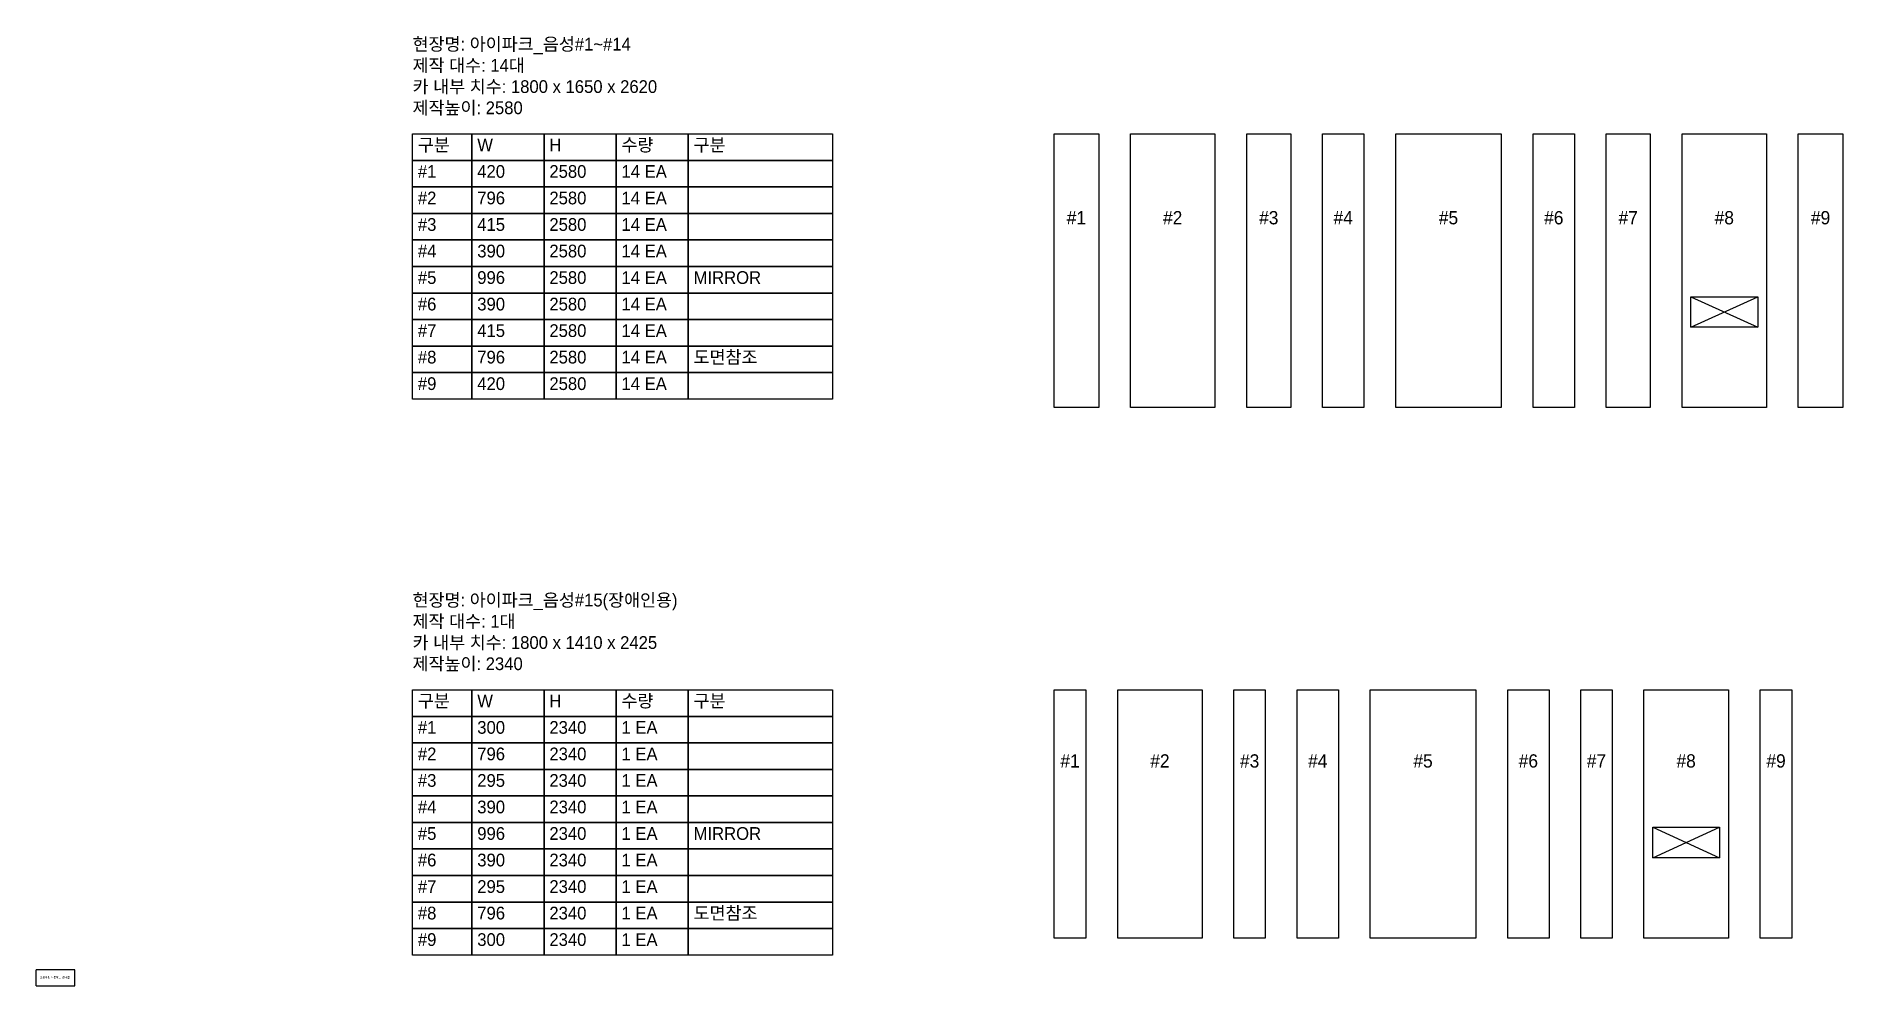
# Model space of a CAD drawing. Header units: millimetres. Extents: x -3500 to 13538, y 0 to 8951.
import ezdxf
from ezdxf.enums import TextEntityAlignment as Align

# ---------------------------------------------------------------- set-up
doc = ezdxf.new("R2010")
doc.units = ezdxf.units.MM
doc.layers.add('레이져', color=7, linetype='Continuous')
doc.styles.add('GHS', font='romans.shx', dxfattribs={"width": 0.9, "height": 35, "bigfont": 'ghs.shx'})
doc.styles.add('mydim1', font='gulim.ttc', dxfattribs={"width": 0.9})

msp = doc.modelspace()

# ---------------------------------------------------------------- linework, layer by layer
for p, q in [((50, 8030), (610, 8030)), ((50, 7780), (50, 8030)), ((610, 8030), (610, 7780)), ((610, 8030), (1290, 8030)), ((610, 7780), (610, 8030)), ((1290, 8030), (1290, 7780)), ((1290, 8030), (1970, 8030)), ((1290, 7780), (1290, 8030)), ((1970, 8030), (1970, 7780)), ((1970, 8030), (2650, 8030)), ((1970, 7780), (1970, 8030)), ((2650, 8030), (2650, 7780)), ((2650, 8030), (4010, 8030)), ((2650, 7780), (2650, 8030)), ((4010, 8030), (4010, 7780)), ((610, 7780), (50, 7780)), ((50, 7780), (610, 7780)), ((50, 7530), (50, 7780)), ((1290, 7780), (610, 7780)), ((610, 7780), (610, 7530)), ((610, 7780), (1290, 7780)), ((610, 7530), (610, 7780)), ((1970, 7780), (1290, 7780)), ((1290, 7780), (1290, 7530)), ((1290, 7780), (1970, 7780)), ((1290, 7530), (1290, 7780)), ((2650, 7780), (1970, 7780)), ((1970, 7780), (1970, 7530)), ((1970, 7780), (2650, 7780)), ((1970, 7530), (1970, 7780)), ((4010, 7780), (2650, 7780)), ((2650, 7780), (2650, 7530)), ((2650, 7780), (4010, 7780)), ((2650, 7530), (2650, 7780)), ((4010, 7780), (4010, 7530)), ((610, 7530), (50, 7530)), ((50, 7530), (610, 7530)), ((50, 7280), (50, 7530)), ((1290, 7530), (610, 7530)), ((610, 7530), (610, 7280)), ((610, 7530), (1290, 7530)), ((610, 7280), (610, 7530)), ((1970, 7530), (1290, 7530)), ((1290, 7530), (1290, 7280)), ((1290, 7530), (1970, 7530)), ((1290, 7280), (1290, 7530)), ((2650, 7530), (1970, 7530)), ((1970, 7530), (1970, 7280)), ((1970, 7530), (2650, 7530)), ((1970, 7280), (1970, 7530)), ((4010, 7530), (2650, 7530)), ((2650, 7530), (2650, 7280)), ((2650, 7530), (4010, 7530)), ((2650, 7280), (2650, 7530)), ((4010, 7530), (4010, 7280)), ((610, 7280), (50, 7280)), ((50, 7280), (610, 7280)), ((50, 7030), (50, 7280)), ((1290, 7280), (610, 7280)), ((610, 7280), (610, 7030)), ((610, 7280), (1290, 7280)), ((610, 7030), (610, 7280)), ((1970, 7280), (1290, 7280)), ((1290, 7280), (1290, 7030)), ((1290, 7280), (1970, 7280)), ((1290, 7030), (1290, 7280)), ((2650, 7280), (1970, 7280)), ((1970, 7280), (1970, 7030)), ((1970, 7280), (2650, 7280)), ((1970, 7030), (1970, 7280)), ((4010, 7280), (2650, 7280)), ((2650, 7280), (2650, 7030)), ((2650, 7280), (4010, 7280)), ((2650, 7030), (2650, 7280)), ((4010, 7280), (4010, 7030)), ((610, 7030), (50, 7030)), ((50, 7030), (610, 7030)), ((50, 6780), (50, 7030)), ((1290, 7030), (610, 7030)), ((610, 7030), (610, 6780)), ((610, 7030), (1290, 7030)), ((610, 6780), (610, 7030)), ((1970, 7030), (1290, 7030)), ((1290, 7030), (1290, 6780)), ((1290, 7030), (1970, 7030)), ((1290, 6780), (1290, 7030)), ((2650, 7030), (1970, 7030)), ((1970, 7030), (1970, 6780)), ((1970, 7030), (2650, 7030)), ((1970, 6780), (1970, 7030)), ((4010, 7030), (2650, 7030)), ((2650, 7030), (2650, 6780)), ((2650, 7030), (4010, 7030)), ((2650, 6780), (2650, 7030)), ((4010, 7030), (4010, 6780)), ((610, 6780), (50, 6780)), ((50, 6780), (610, 6780)), ((50, 6530), (50, 6780)), ((1290, 6780), (610, 6780)), ((610, 6780), (610, 6530)), ((610, 6780), (1290, 6780)), ((610, 6530), (610, 6780)), ((1970, 6780), (1290, 6780)), ((1290, 6780), (1290, 6530)), ((1290, 6780), (1970, 6780)), ((1290, 6530), (1290, 6780)), ((2650, 6780), (1970, 6780)), ((1970, 6780), (1970, 6530)), ((1970, 6780), (2650, 6780)), ((1970, 6530), (1970, 6780)), ((4010, 6780), (2650, 6780)), ((2650, 6780), (2650, 6530)), ((2650, 6780), (4010, 6780)), ((2650, 6530), (2650, 6780)), ((4010, 6780), (4010, 6530)), ((610, 6530), (50, 6530)), ((50, 6530), (610, 6530)), ((50, 6280), (50, 6530)), ((1290, 6530), (610, 6530)), ((610, 6530), (610, 6280)), ((610, 6530), (1290, 6530)), ((610, 6280), (610, 6530)), ((1970, 6530), (1290, 6530)), ((1290, 6530), (1290, 6280)), ((1290, 6530), (1970, 6530)), ((1290, 6280), (1290, 6530)), ((2650, 6530), (1970, 6530)), ((1970, 6530), (1970, 6280)), ((1970, 6530), (2650, 6530)), ((1970, 6280), (1970, 6530)), ((4010, 6530), (2650, 6530)), ((2650, 6530), (2650, 6280)), ((2650, 6530), (4010, 6530)), ((2650, 6280), (2650, 6530)), ((4010, 6530), (4010, 6280)), ((610, 6280), (50, 6280)), ((50, 6280), (610, 6280)), ((50, 6030), (50, 6280)), ((1290, 6280), (610, 6280)), ((610, 6280), (610, 6030)), ((610, 6280), (1290, 6280)), ((610, 6030), (610, 6280)), ((1970, 6280), (1290, 6280)), ((1290, 6280), (1290, 6030)), ((1290, 6280), (1970, 6280)), ((1290, 6030), (1290, 6280)), ((2650, 6280), (1970, 6280)), ((1970, 6280), (1970, 6030)), ((1970, 6280), (2650, 6280)), ((1970, 6030), (1970, 6280)), ((4010, 6280), (2650, 6280)), ((2650, 6280), (2650, 6030)), ((2650, 6280), (4010, 6280)), ((2650, 6030), (2650, 6280)), ((4010, 6280), (4010, 6030)), ((610, 6030), (50, 6030)), ((50, 6030), (610, 6030)), ((50, 5780), (50, 6030)), ((1290, 6030), (610, 6030)), ((610, 6030), (610, 5780)), ((610, 6030), (1290, 6030)), ((610, 5780), (610, 6030)), ((1970, 6030), (1290, 6030)), ((1290, 6030), (1290, 5780)), ((1290, 6030), (1970, 6030)), ((1290, 5780), (1290, 6030)), ((2650, 6030), (1970, 6030)), ((1970, 6030), (1970, 5780)), ((1970, 6030), (2650, 6030)), ((1970, 5780), (1970, 6030)), ((4010, 6030), (2650, 6030)), ((2650, 6030), (2650, 5780)), ((2650, 6030), (4010, 6030)), ((2650, 5780), (2650, 6030)), ((4010, 6030), (4010, 5780)), ((610, 5780), (50, 5780)), ((50, 5780), (610, 5780)), ((50, 5530), (50, 5780)), ((1290, 5780), (610, 5780)), ((610, 5780), (610, 5530)), ((610, 5780), (1290, 5780)), ((610, 5530), (610, 5780)), ((1970, 5780), (1290, 5780)), ((1290, 5780), (1290, 5530)), ((1290, 5780), (1970, 5780)), ((1290, 5530), (1290, 5780)), ((2650, 5780), (1970, 5780)), ((1970, 5780), (1970, 5530)), ((1970, 5780), (2650, 5780)), ((1970, 5530), (1970, 5780)), ((4010, 5780), (2650, 5780)), ((2650, 5780), (2650, 5530)), ((2650, 5780), (4010, 5780)), ((2650, 5530), (2650, 5780)), ((4010, 5780), (4010, 5530)), ((610, 5530), (50, 5530)), ((1290, 5530), (610, 5530)), ((1970, 5530), (1290, 5530)), ((2650, 5530), (1970, 5530)), ((4010, 5530), (2650, 5530)), ((50, 2790), (610, 2790)), ((50, 2540), (50, 2790)), ((610, 2790), (610, 2540)), ((610, 2790), (1290, 2790)), ((610, 2540), (610, 2790)), ((1290, 2790), (1290, 2540)), ((1290, 2790), (1970, 2790)), ((1290, 2540), (1290, 2790)), ((1970, 2790), (1970, 2540)), ((1970, 2790), (2650, 2790)), ((1970, 2540), (1970, 2790)), ((2650, 2790), (2650, 2540)), ((2650, 2790), (4010, 2790)), ((2650, 2540), (2650, 2790)), ((4010, 2790), (4010, 2540)), ((610, 2540), (50, 2540)), ((50, 2540), (610, 2540)), ((50, 2290), (50, 2540)), ((1290, 2540), (610, 2540)), ((610, 2540), (610, 2290)), ((610, 2540), (1290, 2540)), ((610, 2290), (610, 2540)), ((1970, 2540), (1290, 2540)), ((1290, 2540), (1290, 2290)), ((1290, 2540), (1970, 2540)), ((1290, 2290), (1290, 2540)), ((2650, 2540), (1970, 2540)), ((1970, 2540), (1970, 2290)), ((1970, 2540), (2650, 2540)), ((1970, 2290), (1970, 2540)), ((4010, 2540), (2650, 2540)), ((2650, 2540), (2650, 2290)), ((2650, 2540), (4010, 2540)), ((2650, 2290), (2650, 2540)), ((4010, 2540), (4010, 2290)), ((610, 2290), (50, 2290)), ((50, 2290), (610, 2290)), ((50, 2040), (50, 2290)), ((1290, 2290), (610, 2290)), ((610, 2290), (610, 2040)), ((610, 2290), (1290, 2290)), ((610, 2040), (610, 2290)), ((1970, 2290), (1290, 2290)), ((1290, 2290), (1290, 2040)), ((1290, 2290), (1970, 2290)), ((1290, 2040), (1290, 2290)), ((2650, 2290), (1970, 2290)), ((1970, 2290), (1970, 2040)), ((1970, 2290), (2650, 2290)), ((1970, 2040), (1970, 2290)), ((4010, 2290), (2650, 2290)), ((2650, 2290), (2650, 2040)), ((2650, 2290), (4010, 2290)), ((2650, 2040), (2650, 2290)), ((4010, 2290), (4010, 2040)), ((610, 2040), (50, 2040)), ((50, 2040), (610, 2040)), ((50, 1790), (50, 2040)), ((1290, 2040), (610, 2040)), ((610, 2040), (610, 1790)), ((610, 2040), (1290, 2040)), ((610, 1790), (610, 2040)), ((1970, 2040), (1290, 2040)), ((1290, 2040), (1290, 1790)), ((1290, 2040), (1970, 2040)), ((1290, 1790), (1290, 2040)), ((2650, 2040), (1970, 2040)), ((1970, 2040), (1970, 1790)), ((1970, 2040), (2650, 2040)), ((1970, 1790), (1970, 2040)), ((4010, 2040), (2650, 2040)), ((2650, 2040), (2650, 1790)), ((2650, 2040), (4010, 2040)), ((2650, 1790), (2650, 2040)), ((4010, 2040), (4010, 1790)), ((610, 1790), (50, 1790)), ((50, 1790), (610, 1790)), ((50, 1540), (50, 1790)), ((1290, 1790), (610, 1790)), ((610, 1790), (610, 1540)), ((610, 1790), (1290, 1790)), ((610, 1540), (610, 1790)), ((1970, 1790), (1290, 1790)), ((1290, 1790), (1290, 1540)), ((1290, 1790), (1970, 1790)), ((1290, 1540), (1290, 1790)), ((2650, 1790), (1970, 1790)), ((1970, 1790), (1970, 1540)), ((1970, 1790), (2650, 1790)), ((1970, 1540), (1970, 1790)), ((4010, 1790), (2650, 1790)), ((2650, 1790), (2650, 1540)), ((2650, 1790), (4010, 1790)), ((2650, 1540), (2650, 1790)), ((4010, 1790), (4010, 1540)), ((610, 1540), (50, 1540)), ((50, 1540), (610, 1540)), ((50, 1290), (50, 1540)), ((1290, 1540), (610, 1540)), ((610, 1540), (610, 1290)), ((610, 1540), (1290, 1540)), ((610, 1290), (610, 1540)), ((1970, 1540), (1290, 1540)), ((1290, 1540), (1290, 1290)), ((1290, 1540), (1970, 1540)), ((1290, 1290), (1290, 1540)), ((2650, 1540), (1970, 1540)), ((1970, 1540), (1970, 1290)), ((1970, 1540), (2650, 1540)), ((1970, 1290), (1970, 1540)), ((4010, 1540), (2650, 1540)), ((2650, 1540), (2650, 1290)), ((2650, 1540), (4010, 1540)), ((2650, 1290), (2650, 1540)), ((4010, 1540), (4010, 1290)), ((610, 1290), (50, 1290)), ((50, 1290), (610, 1290)), ((50, 1040), (50, 1290)), ((1290, 1290), (610, 1290)), ((610, 1290), (610, 1040)), ((610, 1290), (1290, 1290)), ((610, 1040), (610, 1290)), ((1970, 1290), (1290, 1290)), ((1290, 1290), (1290, 1040)), ((1290, 1290), (1970, 1290)), ((1290, 1040), (1290, 1290)), ((2650, 1290), (1970, 1290)), ((1970, 1290), (1970, 1040)), ((1970, 1290), (2650, 1290)), ((1970, 1040), (1970, 1290)), ((4010, 1290), (2650, 1290)), ((2650, 1290), (2650, 1040)), ((2650, 1290), (4010, 1290)), ((2650, 1040), (2650, 1290)), ((4010, 1290), (4010, 1040)), ((610, 1040), (50, 1040)), ((50, 1040), (610, 1040)), ((50, 790), (50, 1040)), ((1290, 1040), (610, 1040)), ((610, 1040), (610, 790)), ((610, 1040), (1290, 1040)), ((610, 790), (610, 1040)), ((1970, 1040), (1290, 1040)), ((1290, 1040), (1290, 790)), ((1290, 1040), (1970, 1040)), ((1290, 790), (1290, 1040)), ((2650, 1040), (1970, 1040)), ((1970, 1040), (1970, 790)), ((1970, 1040), (2650, 1040)), ((1970, 790), (1970, 1040)), ((4010, 1040), (2650, 1040)), ((2650, 1040), (2650, 790)), ((2650, 1040), (4010, 1040)), ((2650, 790), (2650, 1040)), ((4010, 1040), (4010, 790)), ((610, 790), (50, 790)), ((50, 790), (610, 790)), ((50, 540), (50, 790)), ((1290, 790), (610, 790)), ((610, 790), (610, 540)), ((610, 790), (1290, 790)), ((610, 540), (610, 790)), ((1970, 790), (1290, 790)), ((1290, 790), (1290, 540)), ((1290, 790), (1970, 790)), ((1290, 540), (1290, 790)), ((2650, 790), (1970, 790)), ((1970, 790), (1970, 540)), ((1970, 790), (2650, 790)), ((1970, 540), (1970, 790)), ((4010, 790), (2650, 790)), ((2650, 790), (2650, 540)), ((2650, 790), (4010, 790)), ((2650, 540), (2650, 790)), ((4010, 790), (4010, 540)), ((610, 540), (50, 540)), ((50, 540), (610, 540)), ((50, 290), (50, 540)), ((1290, 540), (610, 540)), ((610, 540), (610, 290)), ((610, 540), (1290, 540)), ((610, 290), (610, 540)), ((1970, 540), (1290, 540)), ((1290, 540), (1290, 290)), ((1290, 540), (1970, 540)), ((1290, 290), (1290, 540)), ((2650, 540), (1970, 540)), ((1970, 540), (1970, 290)), ((1970, 540), (2650, 540)), ((1970, 290), (1970, 540)), ((4010, 540), (2650, 540)), ((2650, 540), (2650, 290)), ((2650, 540), (4010, 540)), ((2650, 290), (2650, 540)), ((4010, 540), (4010, 290)), ((610, 290), (50, 290)), ((1290, 290), (610, 290)), ((1970, 290), (1290, 290)), ((2650, 290), (1970, 290)), ((4010, 290), (2650, 290))]:
    msp.add_line(p, q)
at = {"color": 1}
for p, q in [((12105, 6208), (12735, 6495)), ((12105, 6495), (12735, 6208)), ((11745, 1208), (12375, 1495)), ((11745, 1495), (12375, 1208))]:
    msp.add_line(p, q, dxfattribs=at)
at = {"linetype": 'Continuous', "lineweight": 25}
for p, q in [((-3134, 150), (-3500, 150)), ((-3500, 0), (-3500, 150)), ((-3500, 0), (-3134, 0)), ((-3134, 0), (-3134, 150))]:
    msp.add_line(p, q, dxfattribs=at)
at = {"layer": '레이져'}
for p, q in [((6100, 8030), (6520, 8030)), ((6100, 5450), (6100, 8030)), ((6520, 8030), (6520, 5450)), ((6820, 8030), (7616, 8030)), ((6820, 5450), (6820, 8030)), ((7616, 8030), (7616, 5450)), ((7916, 8030), (8331, 8030)), ((7916, 5450), (7916, 8030)), ((8331, 8030), (8331, 5450)), ((8631, 8030), (9021, 8030)), ((8631, 5450), (8631, 8030)), ((9021, 8030), (9021, 5450)), ((9321, 8030), (10317, 8030)), ((9321, 5450), (9321, 8030)), ((10317, 8030), (10317, 5450)), ((10617, 8030), (11007, 8030)), ((10617, 5450), (10617, 8030)), ((11007, 8030), (11007, 5450)), ((11307, 8030), (11722, 8030)), ((11307, 5450), (11307, 8030)), ((11722, 8030), (11722, 5450)), ((12022, 8030), (12818, 8030)), ((12022, 5450), (12022, 8030)), ((12818, 8030), (12818, 5450)), ((13118, 8030), (13538, 8030)), ((13118, 5450), (13118, 8030)), ((13538, 8030), (13538, 5450)), ((12105, 6495), (12735, 6495)), ((12105, 6208), (12105, 6495)), ((12735, 6495), (12735, 6208)), ((12735, 6208), (12105, 6208)), ((6520, 5450), (6100, 5450)), ((7616, 5450), (6820, 5450)), ((8331, 5450), (7916, 5450)), ((9021, 5450), (8631, 5450)), ((10317, 5450), (9321, 5450)), ((11007, 5450), (10617, 5450)), ((11722, 5450), (11307, 5450)), ((12818, 5450), (12022, 5450)), ((13538, 5450), (13118, 5450)), ((6100, 2790), (6400, 2790)), ((6100, 450), (6100, 2790)), ((6400, 2790), (6400, 450)), ((6700, 2790), (7496, 2790)), ((6700, 450), (6700, 2790)), ((7496, 2790), (7496, 450)), ((7796, 2790), (8091, 2790)), ((7796, 450), (7796, 2790)), ((8091, 2790), (8091, 450)), ((8391, 2790), (8781, 2790)), ((8391, 450), (8391, 2790)), ((8781, 2790), (8781, 450)), ((9081, 2790), (10077, 2790)), ((9081, 450), (9081, 2790)), ((10077, 2790), (10077, 450)), ((10377, 2790), (10767, 2790)), ((10377, 450), (10377, 2790)), ((10767, 2790), (10767, 450)), ((11067, 2790), (11362, 2790)), ((11067, 450), (11067, 2790)), ((11362, 2790), (11362, 450)), ((11662, 2790), (12458, 2790)), ((11662, 450), (11662, 2790)), ((12458, 2790), (12458, 450)), ((12758, 2790), (13058, 2790)), ((12758, 450), (12758, 2790)), ((13058, 2790), (13058, 450)), ((11745, 1495), (12375, 1495)), ((11745, 1208), (11745, 1495)), ((12375, 1495), (12375, 1208)), ((12375, 1208), (11745, 1208)), ((6400, 450), (6100, 450)), ((7496, 450), (6700, 450)), ((8091, 450), (7796, 450)), ((8781, 450), (8391, 450)), ((10077, 450), (9081, 450)), ((10767, 450), (10377, 450)), ((11362, 450), (11067, 450)), ((12458, 450), (11662, 450)), ((13058, 450), (12758, 450))]:
    msp.add_line(p, q, dxfattribs=at)

# ---------------------------------------------------------------- texts
at = {"style": 'mydim1'}
for s, p in [('현장명: 아이파크_음성#1~#14', (50, 8780)), ('제작 대수: 14대', (50, 8580)), ('카 내부 치수: 1800 x 1650 x 2620', (50, 8380)), ('제작높이: 2580', (50, 8180)), ('구분', (100, 7830)), ('W', (660, 7830)), ('H', (1340, 7830)), ('수량', (2020, 7830)), ('구분', (2700, 7830)), ('#1', (100, 7580)), ('420', (660, 7580)), ('2580', (1340, 7580)), ('14 EA', (2020, 7580)), ('#2', (100, 7330)), ('796', (660, 7330)), ('2580', (1340, 7330)), ('14 EA', (2020, 7330)), ('#3', (100, 7080)), ('415', (660, 7080)), ('2580', (1340, 7080)), ('14 EA', (2020, 7080)), ('#4', (100, 6830)), ('390', (660, 6830)), ('2580', (1340, 6830)), ('14 EA', (2020, 6830)), ('#5', (100, 6580)), ('996', (660, 6580)), ('2580', (1340, 6580)), ('14 EA', (2020, 6580)), ('MIRROR', (2700, 6580)), ('#6', (100, 6330)), ('390', (660, 6330)), ('2580', (1340, 6330)), ('14 EA', (2020, 6330)), ('#7', (100, 6080)), ('415', (660, 6080)), ('2580', (1340, 6080)), ('14 EA', (2020, 6080)), ('#8', (100, 5830)), ('796', (660, 5830)), ('2580', (1340, 5830)), ('14 EA', (2020, 5830)), ('도면참조', (2700, 5830)), ('#9', (100, 5580)), ('420', (660, 5580)), ('2580', (1340, 5580)), ('14 EA', (2020, 5580)), ('현장명: 아이파크_음성#15(장애인용)', (50, 3540)), ('제작 대수: 1대', (50, 3340)), ('카 내부 치수: 1800 x 1410 x 2425', (50, 3140)), ('제작높이: 2340', (50, 2940)), ('구분', (100, 2590)), ('W', (660, 2590)), ('H', (1340, 2590)), ('수량', (2020, 2590)), ('구분', (2700, 2590)), ('#1', (100, 2340)), ('300', (660, 2340)), ('2340', (1340, 2340)), ('1 EA', (2020, 2340)), ('#2', (100, 2090)), ('796', (660, 2090)), ('2340', (1340, 2090)), ('1 EA', (2020, 2090)), ('#3', (100, 1840)), ('295', (660, 1840)), ('2340', (1340, 1840)), ('1 EA', (2020, 1840)), ('#4', (100, 1590)), ('390', (660, 1590)), ('2340', (1340, 1590)), ('1 EA', (2020, 1590)), ('#5', (100, 1340)), ('996', (660, 1340)), ('2340', (1340, 1340)), ('1 EA', (2020, 1340)), ('MIRROR', (2700, 1340)), ('#6', (100, 1090)), ('390', (660, 1090)), ('2340', (1340, 1090)), ('1 EA', (2020, 1090)), ('#7', (100, 840)), ('295', (660, 840)), ('2340', (1340, 840)), ('1 EA', (2020, 840)), ('#8', (100, 590)), ('796', (660, 590)), ('2340', (1340, 590)), ('1 EA', (2020, 590)), ('도면참조', (2700, 590)), ('#9', (100, 340)), ('300', (660, 340)), ('2340', (1340, 340)), ('1 EA', (2020, 340))]:
    msp.add_text(s, height=120, dxfattribs=at).set_placement(p, align=Align.BOTTOM_LEFT)
at = {"color": 2, "linetype": 'Continuous', "style": 'GHS', "width": 0.9}
msp.add_text('오성이엘 자동작도 결과물', height=20, dxfattribs=at).set_placement((-3464, 68))
at = {"layer": '레이져', "style": 'mydim1'}
for s, p in [('#1', (6310, 7140)), ('#2', (7218, 7140)), ('#3', (8124, 7140)), ('#4', (8826, 7140)), ('#5', (9819, 7140)), ('#6', (10812, 7140)), ('#7', (11514, 7140)), ('#8', (12420, 7140)), ('#9', (13328, 7140)), ('#1', (6250, 2020)), ('#2', (7098, 2020)), ('#3', (7944, 2020)), ('#4', (8586, 2020)), ('#5', (9579, 2020)), ('#6', (10572, 2020)), ('#7', (11214, 2020)), ('#8', (12060, 2020)), ('#9', (12908, 2020))]:
    msp.add_text(s, height=125, dxfattribs=at).set_placement(p, align=Align.BOTTOM_CENTER)

doc.saveas('drawing.dxf')
